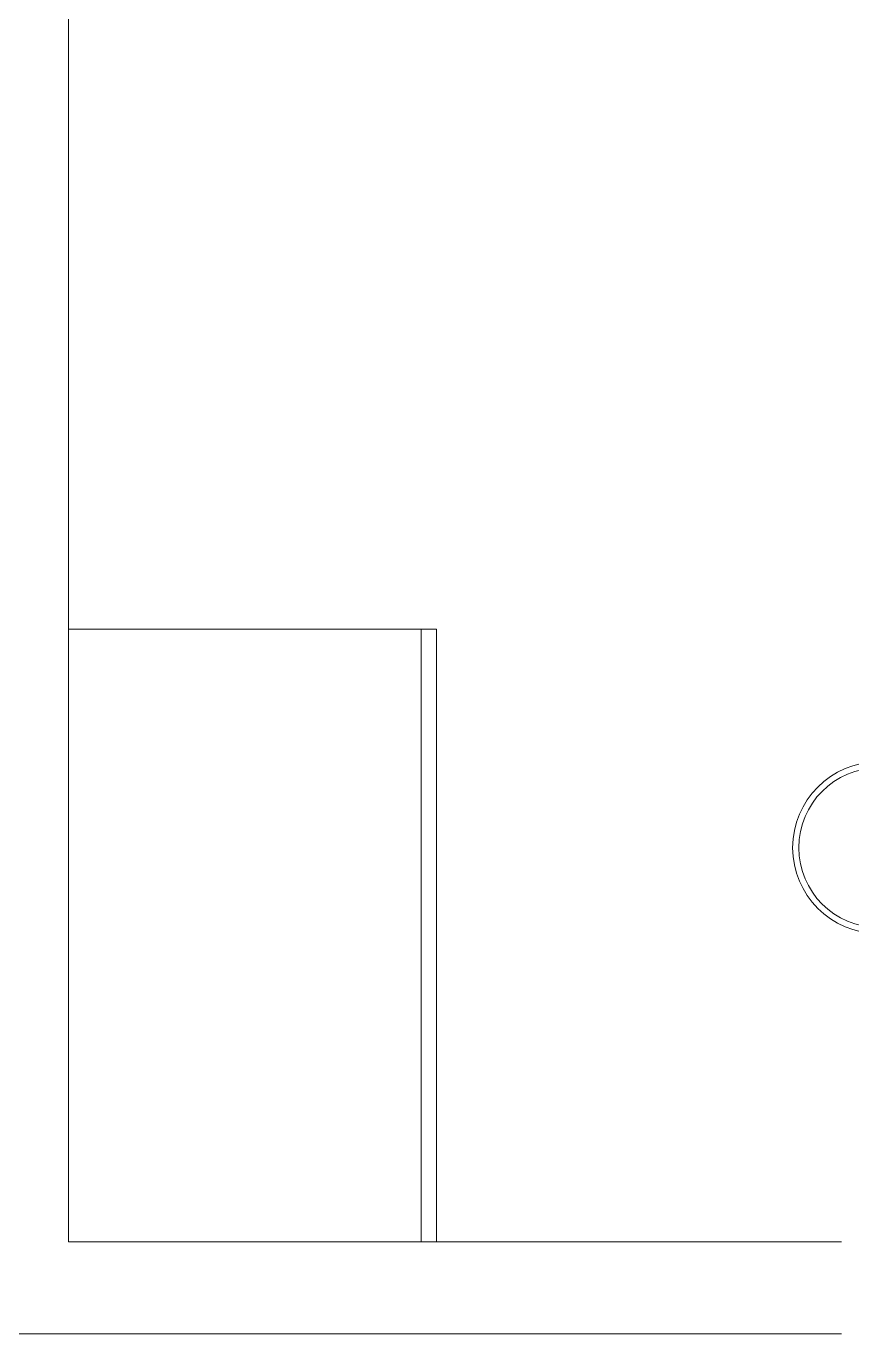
# Model space of a CAD drawing. Header units: metres. Extents: x -18745 to 220762, y -1579758 to -1356048.
# Drawn here: x 164919 to 166265, y -1455123 to -1452989 of the extents above; entities that cross this region are included whole.
import ezdxf

# ---------------------------------------------------------------- set-up
doc = ezdxf.new("R2010")
doc.units = ezdxf.units.M
doc.layers.get('0').update_dxf_attribs({"lineweight": 0})
for name, color, linetype, lineweight in [('A-100 - Copy$0$Medical Equipment and Furniture', 8, 'Continuous', 0), ('A-100 - Copy$0$Medical Equipment and Furniture1', 8, 'Continuous', 5), ('A-100 - Copy$0$Walls', 8, 'Continuous', 0)]:
    doc.layers.add(name, color=color, linetype=linetype, lineweight=lineweight)

# ---------------------------------------------------------------- blocks, each defined once
blk = doc.blocks.new('A-100 - Copy$0$WM00001-P')
for radius in [0.14, 0.13]:
    blk.add_circle((0, 0), radius)
blk = doc.blocks.new('A-100 - Copy$0$CUPBOARD - GLASS TOP - LOCKABLE - 200x100x60')
at = {"layer": 'A-100 - Copy$0$Medical Equipment and Furniture1'}
blk.add_line((283.1819, -205.0074, 0), (284.1819, -205.0074, 0), dxfattribs=at)
at = {"layer": 'A-100 - Copy$0$Medical Equipment and Furniture1', "elevation": 0}
blk.add_lwpolyline([(284.1819, -204.4324), (283.1819, -204.4324), (283.1819, -205.0324), (284.1819, -205.0324)], close=True, dxfattribs=at)
blk = doc.blocks.new('A-100 - Copy')
at = {"layer": 'A-100 - Copy$0$Walls'}
for p, q in [((164988.1, -1454972.7, 0), (164988.1, -1451032.7, 0)), ((164988.1, -1454972.7, 0), (166248.3, -1454972.7, 0)), ((161807.3, -1455122.7, 0), (166248.3, -1455122.7, 0))]:
    blk.add_line(p, q, dxfattribs=at)
at = {"layer": 'A-100 - Copy$0$Medical Equipment and Furniture', "xscale": 1000.000000000003, "yscale": 1000.000000000003, "zscale": 1000.000000000003, "rotation": 90}
blk.add_blockref('A-100 - Copy$0$CUPBOARD - GLASS TOP - LOCKABLE - 200x100x60', (-39444.3, -1738154.6, 0), dxfattribs=at)
at = {"layer": 'A-100 - Copy$0$Medical Equipment and Furniture', "extrusion": (8.17011e-07, -7.77426e-06, 1), "xscale": -1000.000000000006, "yscale": 1000.000000000005, "zscale": 1000.000000000004, "rotation": 77.99858923583346}
blk.add_blockref('A-100 - Copy$0$WM00001-P', (166308.6, -1454329.4, 11.4), dxfattribs=at)

msp = doc.modelspace()

# ---------------------------------------------------------------- block references
msp.add_blockref('A-100 - Copy', (0, 0))

doc.saveas('drawing.dxf')
